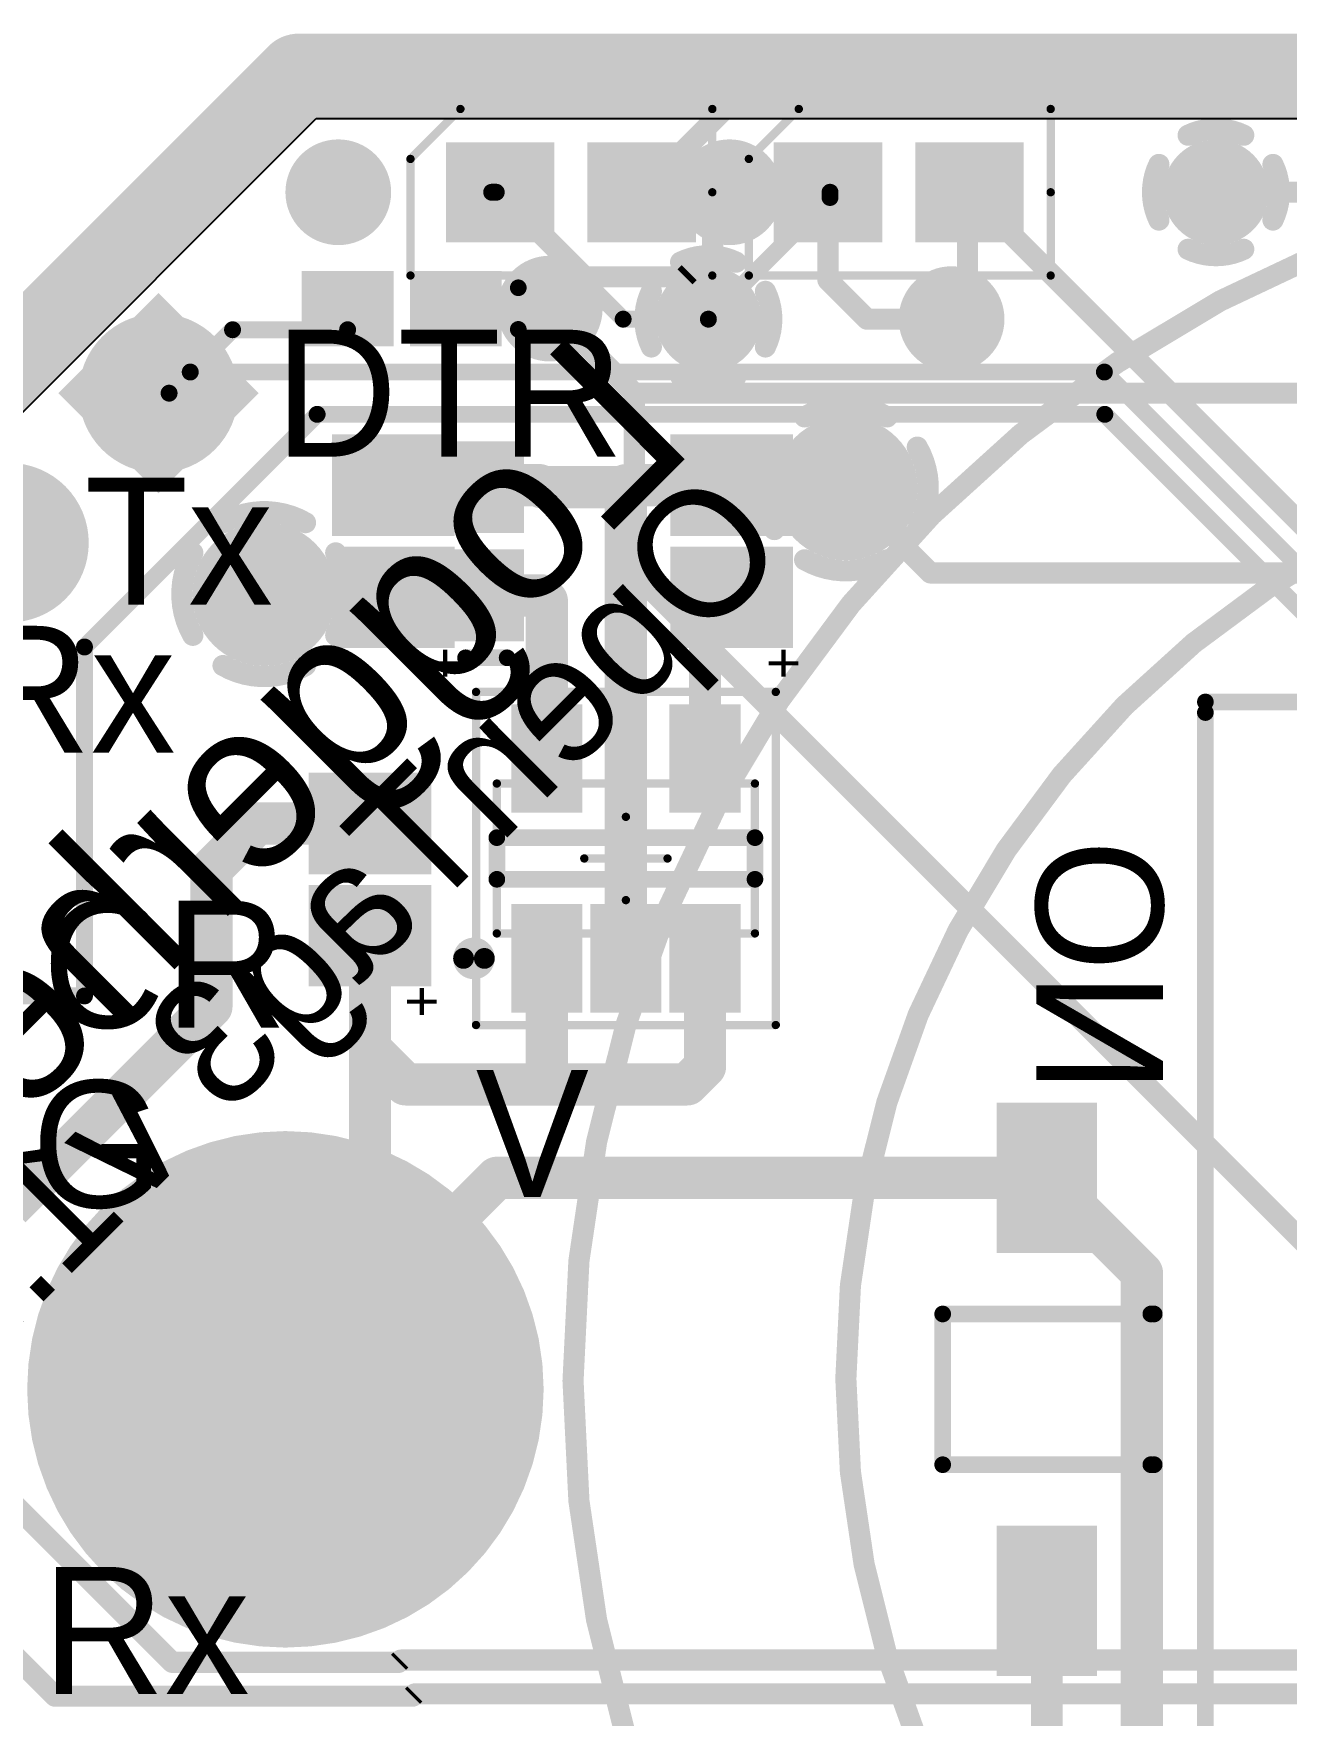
# Model space of a CAD drawing. Header units: millimetres. Extents: x 2.46 to 5.38, y 2.48 to 3.77.
# Drawn here: x 2.891 to 3.483, y 2.971 to 3.766 of the extents above; entities that cross this region are included whole.
import ezdxf

# ---------------------------------------------------------------- set-up
doc = ezdxf.new("R2010")
doc.units = ezdxf.units.MM
doc.header["$MEASUREMENT"] = 0
for name, color, linetype in [('BottomLayer', 5, 'Continuous'), ('BottomOverlay', 54, 'Continuous'), ('BottomPaste', 16, 'Continuous'), ('BottomSolder', 6, 'Continuous'), ('InternalPlane1', 76, 'Continuous'), ('InternalPlane2', 16, 'Continuous'), ('Mechanical1', 6, 'Continuous'), ('Mechanical13', 56, 'Continuous'), ('Mechanical15', 56, 'Continuous'), ('MultiLayer', 9, 'Continuous'), ('TopLayer', 1, 'Continuous'), ('TopOverlay', 2, 'Continuous'), ('TopPaste', 8, 'Continuous'), ('TopSolder', 216, 'Continuous')]:
    doc.layers.add(name, color=color, linetype=linetype)

msp = doc.modelspace()

# ---------------------------------------------------------------- linework, layer by layer
at = {"layer": 'BottomLayer'}
for points, const_width in [([(3.025, 3.691, 1), (3.045, 3.691, 1)], 0.02), ([(3.2145, 3.691, 1), (3.2255, 3.691, 1)], 0.011), ([(3.4445, 3.691, 1), (3.4555, 3.691, 1)], 0.011), ([(3.10552, 3.691, 1), (3.10952, 3.691, 1)], 0.004), ([(3.1077, 3.691, 1), (3.1117, 3.691, 1)], 0.004), ([(3.1077, 3.691, 1), (3.1117, 3.691, 1)], 0.004), ([(3.16998, 3.691, 1), (3.17498, 3.691, 1)], 0.005), ([(3.2175, 3.691, 1), (3.2225, 3.691, 1)], 0.005), ([(3.26552, 3.691, 1), (3.26952, 3.691, 1)], 0.004), ([(3.26552, 3.68852, 1), (3.26952, 3.68852, 1)], 0.004), ([(3.26552, 3.68852, 1), (3.26952, 3.68852, 1)], 0.004), ([(3.32998, 3.691, 1), (3.33498, 3.691, 1)], 0.005), ([(3.1295, 3.636, 1), (3.1405, 3.636, 1)], 0.011), ([(3.2045, 3.631, 1), (3.2155, 3.631, 1)], 0.011), ([(3.3195, 3.631, 1), (3.3305, 3.631, 1)], 0.011), ([(3.32998, 3.63848, 1), (3.33498, 3.63848, 1)], 0.005), ([(3.32998, 3.63848, 1), (3.33498, 3.63848, 1)], 0.005), ([(3.1325, 3.636, 1), (3.1375, 3.636, 1)], 0.005), ([(3.1677, 3.631, 1), (3.1717, 3.631, 1)], 0.004), ([(3.1677, 3.631, 1), (3.1717, 3.631, 1)], 0.004), ([(3.208, 3.631, 1), (3.212, 3.631, 1)], 0.004), ([(3.208, 3.631, 1), (3.212, 3.631, 1)], 0.004), ([(3.3225, 3.631, 1), (3.3275, 3.631, 1)], 0.005), ([(3.1725, 3.596, 1), (3.1775, 3.596, 1)], 0.005), ([(3.1725, 3.596, 1), (3.1775, 3.596, 1)], 0.005), ([(3.1725, 3.596, 1), (3.1775, 3.596, 1)], 0.005), ([(3.2625, 3.551, 1), (3.2875, 3.551, 1)], 0.025), ([(2.86453, 3.52529, 1), (2.89405, 3.52529, 1)], 0.02953), ([(3.2725, 3.551, 1), (3.2775, 3.551, 1)], 0.005), ([(2.9875, 3.501, 1), (3.0125, 3.501, 1)], 0.025), ([(3.1725, 3.511, 1), (3.1775, 3.511, 1)], 0.005), ([(3.1725, 3.511, 1), (3.1775, 3.511, 1)], 0.005), ([(3.3125, 3.511, 1), (3.3175, 3.511, 1)], 0.005), ([(3.3125, 3.511, 1), (3.3175, 3.511, 1)], 0.005), ([(2.95094, 3.125, 1), (3.06906, 3.125, 1)], 0.11811), ([(3.105, 3.225, 1), (3.115, 3.225, 1)], 0.01), ([(3.105, 3.225, 1), (3.115, 3.225, 1)], 0.01), ([(3.365, 3.225, 1), (3.375, 3.225, 1)], 0.01), ([(3.365, 3.225, 1), (3.375, 3.225, 1)], 0.01), ([(3.41, 3.18, 1), (3.42, 3.18, 1)], 0.01), ([(3.41, 3.18, 1), (3.42, 3.18, 1)], 0.01), ([(3.005, 3.125, 1), (3.015, 3.125, 1)], 0.01), ([(3.36625, 3.025, 1), (3.37375, 3.025, 1)], 0.0075)]:
    msp.add_lwpolyline(points, format="xyb", close=True, dxfattribs=dict(at, const_width=const_width))
for points, const_width in [([(3.10752, 3.691), (3.1097, 3.691)], 0.008), ([(3.1097, 3.691), (3.1697, 3.631)], 0.008), ([(3.17248, 3.691), (3.22, 3.691)], 0.01), ([(3.21, 3.631), (3.26752, 3.68852)], 0.008), ([(3.26752, 3.68852), (3.26752, 3.691)], 0.008), ([(3.33248, 3.63848), (3.33248, 3.691)], 0.01), ([(3.325, 3.631), (3.33248, 3.63848)], 0.01), ([(3.135, 3.636), (3.175, 3.596)], 0.01), ([(3.1697, 3.631), (3.21, 3.631)], 0.008), ([(3.175, 3.511), (3.175, 3.596)], 0.01), ([(3.175, 3.596), (4.04, 3.596)], 0.01), ([(3.275, 3.551), (3.315, 3.511)], 0.01), ([(3.175, 3.511), (3.51479, 3.17121)], 0.01), ([(3.315, 3.511), (3.66807, 3.511)], 0.01), ([(3.01, 3.125), (3.11, 3.225)], 0.02), ([(3.11, 3.225), (3.37, 3.225)], 0.02), ([(3.37, 3.225), (3.415, 3.18)], 0.02), ([(3.415, 2.771), (3.415, 3.18)], 0.02), ([(3.37, 2.951), (3.37, 3.025)], 0.015)]:
    msp.add_lwpolyline(points, dxfattribs=dict(at, const_width=const_width))
for points in [[(3.12327, 3.70675), (3.09177, 3.70675), (3.12327, 3.67525), (3.09177, 3.67525)], [(3.18823, 3.70675), (3.15673, 3.70675), (3.18823, 3.67525), (3.15673, 3.67525)], [(3.28327, 3.70675), (3.25177, 3.70675), (3.28327, 3.67525), (3.25177, 3.67525)], [(3.34823, 3.70675), (3.31673, 3.70675), (3.34823, 3.67525), (3.31673, 3.67525)], [(2.95, 3.63776), (2.90824, 3.596), (2.99176, 3.596), (2.95, 3.55424)], [(3.38969, 3.1935), (3.38969, 3.2565), (3.35032, 3.1935), (3.35032, 3.2565)], [(3.38969, 2.9935), (3.38969, 3.0565), (3.35032, 2.9935), (3.35032, 3.0565)]]:
    msp.add_solid(points, dxfattribs=at)
at = {"layer": 'BottomOverlay'}
for points, const_width in [([(3.06913, 3.70675), (3.09276, 3.73037)], 0.00394), ([(3.09276, 3.73037), (3.21185, 3.73037)], 0.00394), ([(3.21185, 3.691), (3.21185, 3.73037)], 0.00394), ([(3.22913, 3.70675), (3.25276, 3.73037)], 0.00394), ([(3.25276, 3.73037), (3.37185, 3.73037)], 0.00394), ([(3.37185, 3.691), (3.37185, 3.73037)], 0.00394), ([(3.06913, 3.65163), (3.06913, 3.70675)], 0.00394), ([(3.22913, 3.65163), (3.22913, 3.70675)], 0.00394), ([(3.21185, 3.65163), (3.21185, 3.691)], 0.00394), ([(3.37185, 3.65163), (3.37185, 3.691)], 0.00394), ([(3.06913, 3.65163), (3.21185, 3.65163)], 0.00394), ([(3.22913, 3.65163), (3.37185, 3.65163)], 0.00394), ([(3.445, 3.45), (3.51362, 3.45)], 0.00787), ([(3.445, 2.91), (3.445, 3.445)], 0.00787), ([(3.32079, 3.16063), (3.41921, 3.16063)], 0.00787), ([(3.32079, 3.08937), (3.32079, 3.16063)], 0.00787), ([(3.42079, 3.08937), (3.42079, 3.16063)], 0.00787), ([(3.32079, 3.08937), (3.41921, 3.08937)], 0.00787)]:
    msp.add_lwpolyline(points, dxfattribs=dict(at, const_width=const_width))
for points, const_width in [([(3.09177, 3.73037, 1), (3.09374, 3.73037, 1)], 0.00197), ([(3.09177, 3.73037, 1), (3.09374, 3.73037, 1)], 0.00197), ([(3.21087, 3.73037, 1), (3.21284, 3.73037, 1)], 0.00197), ([(3.21087, 3.73037, 1), (3.21284, 3.73037, 1)], 0.00197), ([(3.25177, 3.73037, 1), (3.25374, 3.73037, 1)], 0.00197), ([(3.25177, 3.73037, 1), (3.25374, 3.73037, 1)], 0.00197), ([(3.37087, 3.73037, 1), (3.37284, 3.73037, 1)], 0.00197), ([(3.37087, 3.73037, 1), (3.37284, 3.73037, 1)], 0.00197), ([(3.06815, 3.70675, 1), (3.07012, 3.70675, 1)], 0.00197), ([(3.06815, 3.70675, 1), (3.07012, 3.70675, 1)], 0.00197), ([(4.304, 3.129, 1), (3.146, 3.129, 1)], 0.01), ([(3.22815, 3.70675, 1), (3.23012, 3.70675, 1)], 0.00197), ([(3.22815, 3.70675, 1), (3.23012, 3.70675, 1)], 0.00197), ([(3.21087, 3.691, 1), (3.21284, 3.691, 1)], 0.00197), ([(3.21087, 3.691, 1), (3.21284, 3.691, 1)], 0.00197), ([(3.37087, 3.691, 1), (3.37284, 3.691, 1)], 0.00197), ([(3.37087, 3.691, 1), (3.37284, 3.691, 1)], 0.00197), ([(3.06815, 3.65163, 1), (3.07012, 3.65163, 1)], 0.00197), ([(3.06815, 3.65163, 1), (3.07012, 3.65163, 1)], 0.00197), ([(3.21087, 3.65163, 1), (3.21284, 3.65163, 1)], 0.00197), ([(3.21087, 3.65163, 1), (3.21284, 3.65163, 1)], 0.00197), ([(3.22815, 3.65163, 1), (3.23012, 3.65163, 1)], 0.00197), ([(3.22815, 3.65163, 1), (3.23012, 3.65163, 1)], 0.00197), ([(3.37087, 3.65163, 1), (3.37284, 3.65163, 1)], 0.00197), ([(3.37087, 3.65163, 1), (3.37284, 3.65163, 1)], 0.00197), ([(4.175, 3.13, 1), (3.275, 3.13, 1)], 0.01), ([(3.44303, 3.45, 1), (3.44697, 3.45, 1)], 0.00394), ([(3.44303, 3.445, 1), (3.44697, 3.445, 1)], 0.00394), ([(3.31882, 3.16063, 1), (3.32276, 3.16063, 1)], 0.00394), ([(3.31882, 3.16063, 1), (3.32276, 3.16063, 1)], 0.00394), ([(3.41724, 3.16063, 1), (3.42118, 3.16063, 1)], 0.00394), ([(3.41882, 3.16063, 1), (3.42276, 3.16063, 1)], 0.00394), ([(3.1435, 3.129, 1), (3.1485, 3.129, 1)], 0.005), ([(3.2725, 3.13, 1), (3.2775, 3.13, 1)], 0.005), ([(3.31882, 3.08937, 1), (3.32276, 3.08937, 1)], 0.00394), ([(3.31882, 3.08937, 1), (3.32276, 3.08937, 1)], 0.00394), ([(3.41724, 3.08937, 1), (3.42118, 3.08937, 1)], 0.00394), ([(3.41882, 3.08937, 1), (3.42276, 3.08937, 1)], 0.00394)]:
    msp.add_lwpolyline(points, format="xyb", close=True, dxfattribs=dict(at, const_width=const_width))
at = {"layer": 'BottomPaste'}
for points in [[(3.12327, 3.70675), (3.09177, 3.70675), (3.12327, 3.67525), (3.09177, 3.67525)], [(3.18823, 3.70675), (3.15673, 3.70675), (3.18823, 3.67525), (3.15673, 3.67525)], [(3.28327, 3.70675), (3.25177, 3.70675), (3.28327, 3.67525), (3.25177, 3.67525)], [(3.34823, 3.70675), (3.31673, 3.70675), (3.34823, 3.67525), (3.31673, 3.67525)], [(3.38969, 3.1935), (3.38969, 3.2565), (3.35032, 3.1935), (3.35032, 3.2565)], [(3.38969, 2.9935), (3.38969, 3.0565), (3.35032, 2.9935), (3.35032, 3.0565)]]:
    msp.add_solid(points, dxfattribs=at)
at = {"layer": 'BottomSolder'}
for points, const_width in [([(3.0225, 3.691, 1), (3.0475, 3.691, 1)], 0.025), ([(3.2125, 3.691, 1), (3.2275, 3.691, 1)], 0.015), ([(3.4425, 3.691, 1), (3.4575, 3.691, 1)], 0.015), ([(3.1275, 3.636, 1), (3.1425, 3.636, 1)], 0.015), ([(3.2025, 3.631, 1), (3.2175, 3.631, 1)], 0.015), ([(3.3175, 3.631, 1), (3.3325, 3.631, 1)], 0.015), ([(3.2605, 3.551, 1), (3.2895, 3.551, 1)], 0.029), ([(2.86253, 3.52529, 1), (2.89605, 3.52529, 1)], 0.03353), ([(2.9855, 3.501, 1), (3.0145, 3.501, 1)], 0.029), ([(2.94894, 3.125, 1), (3.07106, 3.125, 1)], 0.12211)]:
    msp.add_lwpolyline(points, format="xyb", close=True, dxfattribs=dict(at, const_width=const_width))
for points in [[(3.12727, 3.71075), (3.08777, 3.71075), (3.12727, 3.67125), (3.08777, 3.67125)], [(3.19223, 3.71075), (3.15273, 3.71075), (3.19223, 3.67125), (3.15273, 3.67125)], [(3.28727, 3.71075), (3.24777, 3.71075), (3.28727, 3.67125), (3.24777, 3.67125)], [(3.35223, 3.71075), (3.31273, 3.71075), (3.35223, 3.67125), (3.31273, 3.67125)], [(2.95, 3.64341), (2.90259, 3.596), (2.99742, 3.596), (2.95, 3.54858)], [(3.39369, 3.1895), (3.39369, 3.2605), (3.34632, 3.1895), (3.34632, 3.2605)], [(3.39369, 2.9895), (3.39369, 3.0605), (3.34632, 2.9895), (3.34632, 3.0605)]]:
    msp.add_solid(points, dxfattribs=at)
at = {"layer": 'InternalPlane1'}
for p, q in [((2.69921, 3.40054), (3.02457, 3.7259)), ((3.02457, 3.7259), (5.3399, 3.7259))]:
    msp.add_line(p, q, dxfattribs=at)
at = {"layer": 'InternalPlane1', "const_width": 0.04}
for points in [[(2.685, 3.41475), (3.01625, 3.746)], [(3.01625, 3.746), (5.36, 3.746)]]:
    msp.add_lwpolyline(points, dxfattribs=at)
at = {"layer": 'InternalPlane1'}
for points, const_width in [([(3.00625, 3.746, 1), (3.02625, 3.746, 1)], 0.02), ([(3.00625, 3.746, 1), (3.02625, 3.746, 1)], 0.02), ([(3.43435, 3.71796, 1), (3.43935, 3.71796, 1)], 0.005), ([(3.46065, 3.71796, 1), (3.46565, 3.71796, 1)], 0.005), ([(3.2075, 3.691, 1), (3.2325, 3.691, 1)], 0.025), ([(3.42054, 3.70415, 1), (3.42554, 3.70415, 1)], 0.005), ([(3.47446, 3.70415, 1), (3.47946, 3.70415, 1)], 0.005), ([(3.42054, 3.67785, 1), (3.42554, 3.67785, 1)], 0.005), ([(3.47446, 3.67785, 1), (3.47946, 3.67785, 1)], 0.005), ([(3.43435, 3.66404, 1), (3.43935, 3.66404, 1)], 0.005), ([(3.46065, 3.66404, 1), (3.46565, 3.66404, 1)], 0.005), ([(3.1225, 3.636, 1), (3.1475, 3.636, 1)], 0.025), ([(3.19435, 3.65796, 1), (3.19935, 3.65796, 1)], 0.005), ([(3.22065, 3.65796, 1), (3.22565, 3.65796, 1)], 0.005), ([(3.3125, 3.631, 1), (3.3375, 3.631, 1)], 0.025), ([(3.18054, 3.64415, 1), (3.18554, 3.64415, 1)], 0.005), ([(3.23446, 3.64415, 1), (3.23946, 3.64415, 1)], 0.005), ([(2.93114, 3.596, 1), (2.96886, 3.596, 1)], 0.03772), ([(3.18054, 3.61785, 1), (3.18554, 3.61785, 1)], 0.005), ([(3.23446, 3.61785, 1), (3.23946, 3.61785, 1)], 0.005), ([(3.19435, 3.60404, 1), (3.19935, 3.60404, 1)], 0.005), ([(3.22065, 3.60404, 1), (3.22565, 3.60404, 1)], 0.005), ([(3.253, 3.58477, 1), (3.258, 3.58477, 1)], 0.005), ([(3.292, 3.58477, 1), (3.297, 3.58477, 1)], 0.005), ([(3.23873, 3.5705, 1), (3.24373, 3.5705, 1)], 0.005), ([(3.30628, 3.5705, 1), (3.31128, 3.5705, 1)], 0.005), ([(2.86043, 3.52529, 1), (2.89815, 3.52529, 1)], 0.03772), ([(2.983, 3.501, 1), (3.017, 3.501, 1)], 0.034), ([(3.23873, 3.5315, 1), (3.24373, 3.5315, 1)], 0.005), ([(3.30628, 3.5315, 1), (3.31128, 3.5315, 1)], 0.005), ([(3.253, 3.51722, 1), (3.258, 3.51722, 1)], 0.005), ([(3.292, 3.51722, 1), (3.297, 3.51722, 1)], 0.005), ([(2.96634, 3.125, 1), (3.05366, 3.125, 1)], 0.08732)]:
    msp.add_lwpolyline(points, format="xyb", close=True, dxfattribs=dict(at, const_width=const_width))
at = {"layer": 'InternalPlane1', "const_width": 0.01}
for points in [[(3.43685, 3.71796, -0.230868), (3.46315, 3.71796)], [(3.42304, 3.67785, -0.230868), (3.42304, 3.70415)], [(3.47696, 3.70415, -0.230868), (3.47696, 3.67785)], [(3.19685, 3.65796, -0.230868), (3.22315, 3.65796)], [(3.46315, 3.66404, -0.230868), (3.43685, 3.66404)], [(3.18304, 3.61785, -0.230868), (3.18304, 3.64415)], [(3.23696, 3.64415, -0.230868), (3.23696, 3.61785)], [(3.22315, 3.60404, -0.230868), (3.19685, 3.60404)], [(3.2555, 3.58477, -0.267949), (3.2945, 3.58477)], [(3.24123, 3.5315, -0.267949), (3.24123, 3.5705)], [(3.30878, 3.5705, -0.267949), (3.30878, 3.5315)], [(3.2945, 3.51722, -0.267949), (3.2555, 3.51722)]]:
    msp.add_lwpolyline(points, format="xyb", dxfattribs=at)
at = {"layer": 'InternalPlane2'}
for p, q in [((2.69921, 3.40054), (3.02457, 3.7259)), ((3.02457, 3.7259), (5.3399, 3.7259))]:
    msp.add_line(p, q, dxfattribs=at)
at = {"layer": 'InternalPlane2', "const_width": 0.04}
for points in [[(2.685, 3.41475), (3.01625, 3.746)], [(3.01625, 3.746), (5.36, 3.746)]]:
    msp.add_lwpolyline(points, dxfattribs=at)
at = {"layer": 'InternalPlane2'}
for points, const_width in [([(3.00625, 3.746, 1), (3.02625, 3.746, 1)], 0.02), ([(3.00625, 3.746, 1), (3.02625, 3.746, 1)], 0.02), ([(3.2075, 3.691, 1), (3.2325, 3.691, 1)], 0.025), ([(3.4375, 3.691, 1), (3.4625, 3.691, 1)], 0.025), ([(3.1225, 3.636, 1), (3.1475, 3.636, 1)], 0.025), ([(3.1975, 3.631, 1), (3.2225, 3.631, 1)], 0.025), ([(3.3125, 3.631, 1), (3.3375, 3.631, 1)], 0.025), ([(2.93114, 3.596, 1), (2.96886, 3.596, 1)], 0.03772), ([(3.258, 3.551, 1), (3.292, 3.551, 1)], 0.034), ([(2.86043, 3.52529, 1), (2.89815, 3.52529, 1)], 0.03772), ([(2.978, 3.53477, 1), (2.983, 3.53477, 1)], 0.005), ([(3.017, 3.53477, 1), (3.022, 3.53477, 1)], 0.005), ([(2.96373, 3.5205, 1), (2.96873, 3.5205, 1)], 0.005), ([(3.03128, 3.5205, 1), (3.03628, 3.5205, 1)], 0.005), ([(2.96373, 3.4815, 1), (2.96873, 3.4815, 1)], 0.005), ([(3.03128, 3.4815, 1), (3.03628, 3.4815, 1)], 0.005), ([(2.978, 3.46722, 1), (2.983, 3.46722, 1)], 0.005), ([(3.017, 3.46722, 1), (3.022, 3.46722, 1)], 0.005), ([(2.96634, 3.125, 1), (3.05366, 3.125, 1)], 0.08732)]:
    msp.add_lwpolyline(points, format="xyb", close=True, dxfattribs=dict(at, const_width=const_width))
at = {"layer": 'InternalPlane2', "const_width": 0.01}
for points in [[(2.9805, 3.53477, -0.267949), (3.0195, 3.53477)], [(2.96623, 3.4815, -0.267949), (2.96623, 3.5205)], [(3.03378, 3.5205, -0.267949), (3.03378, 3.4815)], [(3.0195, 3.46722, -0.267949), (2.9805, 3.46722)]]:
    msp.add_lwpolyline(points, format="xyb", dxfattribs=at)
at = {"layer": 'Mechanical1', "const_width": 0.01}
for points in [[(2.685, 3.41475), (3.01625, 3.746)], [(3.01625, 3.746), (5.36, 3.746)]]:
    msp.add_lwpolyline(points, dxfattribs=at)
at = {"layer": 'Mechanical1', "const_width": 0.005}
msp.add_lwpolyline([(3.01375, 3.746, 1), (3.01875, 3.746, 1)], format="xyb", close=True, dxfattribs=at)
msp.add_lwpolyline([(3.01375, 3.746, 1), (3.01875, 3.746, 1)], format="xyb", close=True, dxfattribs=at)
at = {"layer": 'Mechanical13', "const_width": 0.00394}
for points in [[(3.10998, 3.41143), (3.23202, 3.41143)], [(3.10998, 3.34057), (3.10998, 3.41143)], [(3.23202, 3.34057), (3.23202, 3.41143)], [(3.10998, 3.34057), (3.23202, 3.34057)]]:
    msp.add_lwpolyline(points, dxfattribs=at)
at = {"layer": 'Mechanical13', "const_width": 0.00197}
for points in [[(3.10899, 3.41143, 1), (3.11096, 3.41143, 1)], [(3.10899, 3.41143, 1), (3.11096, 3.41143, 1)], [(3.23104, 3.41143, 1), (3.23301, 3.41143, 1)], [(3.23104, 3.41143, 1), (3.23301, 3.41143, 1)], [(3.10899, 3.34057, 1), (3.11096, 3.34057, 1)], [(3.10899, 3.34057, 1), (3.11096, 3.34057, 1)], [(3.23104, 3.34057, 1), (3.23301, 3.34057, 1)], [(3.23104, 3.34057, 1), (3.23301, 3.34057, 1)]]:
    msp.add_lwpolyline(points, format="xyb", close=True, dxfattribs=at)
at = {"layer": 'Mechanical15', "const_width": 0.00394}
for points in [[(3.10013, 3.45474), (3.24187, 3.45474)], [(3.10013, 3.29726), (3.10013, 3.45474)], [(3.24187, 3.29726), (3.24187, 3.45474)], [(3.171, 3.35631), (3.171, 3.39568)], [(3.15131, 3.376), (3.19069, 3.376)], [(3.10013, 3.29726), (3.24187, 3.29726)]]:
    msp.add_lwpolyline(points, dxfattribs=at)
at = {"layer": 'Mechanical15', "const_width": 0.00197}
for points in [[(3.09915, 3.45474, 1), (3.10112, 3.45474, 1)], [(3.09915, 3.45474, 1), (3.10112, 3.45474, 1)], [(3.24088, 3.45474, 1), (3.24285, 3.45474, 1)], [(3.24088, 3.45474, 1), (3.24285, 3.45474, 1)], [(3.17002, 3.39568, 1), (3.17198, 3.39568, 1)], [(3.15033, 3.376, 1), (3.1523, 3.376, 1)], [(3.1897, 3.376, 1), (3.19167, 3.376, 1)], [(3.17002, 3.35631, 1), (3.17198, 3.35631, 1)], [(3.09915, 3.29726, 1), (3.10112, 3.29726, 1)], [(3.09915, 3.29726, 1), (3.10112, 3.29726, 1)], [(3.24088, 3.29726, 1), (3.24285, 3.29726, 1)], [(3.24088, 3.29726, 1), (3.24285, 3.29726, 1)]]:
    msp.add_lwpolyline(points, format="xyb", close=True, dxfattribs=at)
at = {"layer": 'MultiLayer'}
for points, const_width in [([(3.2145, 3.691, 1), (3.2255, 3.691, 1)], 0.011), ([(3.4445, 3.691, 1), (3.4555, 3.691, 1)], 0.011), ([(3.1295, 3.636, 1), (3.1405, 3.636, 1)], 0.011), ([(3.2045, 3.631, 1), (3.2155, 3.631, 1)], 0.011), ([(3.3195, 3.631, 1), (3.3305, 3.631, 1)], 0.011), ([(3.2625, 3.551, 1), (3.2875, 3.551, 1)], 0.025), ([(2.86453, 3.52529, 1), (2.89405, 3.52529, 1)], 0.02953), ([(2.9875, 3.501, 1), (3.0125, 3.501, 1)], 0.025), ([(2.95094, 3.125, 1), (3.06906, 3.125, 1)], 0.11811)]:
    msp.add_lwpolyline(points, format="xyb", close=True, dxfattribs=dict(at, const_width=const_width))
msp.add_solid([(2.95, 3.63776), (2.90824, 3.596), (2.99176, 3.596), (2.95, 3.55424)], dxfattribs=at)
at = {"layer": 'TopLayer'}
for points, const_width in [([(3.17847, 3.691), (3.21847, 3.731)], 0.01), ([(3.21847, 3.731), (5.045, 3.731)], 0.01), ([(3.11154, 3.691), (3.15154, 3.651)], 0.01), ([(3.212, 3.683), (3.22, 3.691)], 0.01), ([(3.26654, 3.64946), (3.26654, 3.691)], 0.01), ([(3.33346, 3.691), (3.82347, 3.201)], 0.01), ([(3.45, 3.691), (3.48941, 3.691)], 0.01), ([(3.212, 3.653), (3.212, 3.683)], 0.01), ([(3.19889, 3.651), (3.20089, 3.653)], 0.01), ([(3.20089, 3.653), (3.212, 3.653)], 0.01), ([(3.15154, 3.651), (3.19889, 3.651)], 0.01), ([(3.26654, 3.64946), (3.285, 3.631)], 0.01), ([(3.09059, 3.636), (3.135, 3.636)], 0.01), ([(3.285, 3.631), (3.325, 3.631)], 0.01), ([(2.955, 3.596), (2.985, 3.626)], 0.008), ([(2.985, 3.626), (3.03941, 3.626)], 0.008), ([(2.965, 3.606), (3.39725, 3.606)], 0.008), ([(3.39725, 3.606), (3.83225, 3.171)], 0.008), ([(2.915, 3.476), (3.025, 3.586)], 0.008), ([(3.025, 3.586), (3.39745, 3.586)], 0.008), ([(3.39745, 3.586), (3.86245, 3.121)], 0.008), ([(3.061, 3.5525), (3.13009, 3.5525)], 0.02), ([(3.171, 3.32875), (3.171, 3.5525)], 0.02), ([(3.171, 3.5525), (3.221, 3.5525)], 0.02), ([(3.221, 3.5525), (3.2735, 3.5525)], 0.02), ([(3.131, 3.55159), (3.16759, 3.55159)], 0.02), ([(3.00059, 3.50041), (3.131, 3.50041)], 0.02), ([(3.1336, 3.42324), (3.1336, 3.49781)], 0.02), ([(3.2084, 3.42324), (3.2084, 3.4869)], 0.015), ([(2.915, 3.311), (2.915, 3.476)], 0.008), ([(2.975, 3.371), (2.9965, 3.3925)], 0.02), ([(2.9965, 3.3925), (3.05, 3.3925)], 0.02), ([(2.975, 3.306), (2.975, 3.371)], 0.02), ([(3.05, 3.286), (3.05, 3.3395)], 0.02), ([(3.1336, 3.2706), (3.1336, 3.32875)], 0.02), ([(3.2084, 3.2776), (3.2084, 3.32875)], 0.02), ([(2.88, 3.211), (2.975, 3.306)], 0.02), ([(2.83, 3.311), (2.915, 3.311)], 0.008), ([(3.05, 3.286), (3.0668, 3.2692)], 0.02), ([(3.05, 3.19596), (3.05, 3.286)], 0.02), ([(3.2, 3.2692), (3.2084, 3.2776)], 0.02), ([(3.0668, 3.2692), (3.2, 3.2692)], 0.02), ([(3.01, 3.15596), (3.05, 3.19596)], 0.02), ([(2.84141, 3.111), (2.95652, 2.99589)], 0.01), ([(2.87, 3.011), (2.90111, 2.97989)], 0.01), ([(2.95652, 2.99589), (3.06348, 2.99589)], 0.01), ([(3.06348, 2.99589), (3.06459, 2.997)], 0.01), ([(3.06459, 2.997), (4.211, 2.997)], 0.01), ([(2.90111, 2.97989), (3.07011, 2.97989)], 0.01), ([(3.07011, 2.97989), (3.07122, 2.981)], 0.01), ([(3.07122, 2.981), (4.19889, 2.981)], 0.01)]:
    msp.add_lwpolyline(points, dxfattribs=dict(at, const_width=const_width))
for points, const_width in [([(3.21597, 3.731, 1), (3.22097, 3.731, 1)], 0.005), ([(3.21597, 3.731, 1), (3.22097, 3.731, 1)], 0.005), ([(3.025, 3.691, 1), (3.045, 3.691, 1)], 0.02), ([(3.2145, 3.691, 1), (3.2255, 3.691, 1)], 0.011), ([(3.4445, 3.691, 1), (3.4555, 3.691, 1)], 0.011), ([(3.10904, 3.691, 1), (3.11404, 3.691, 1)], 0.005), ([(3.17597, 3.691, 1), (3.18097, 3.691, 1)], 0.005), ([(3.2175, 3.691, 1), (3.2225, 3.691, 1)], 0.005), ([(3.26404, 3.691, 1), (3.26904, 3.691, 1)], 0.005), ([(3.33096, 3.691, 1), (3.33596, 3.691, 1)], 0.005), ([(3.4475, 3.691, 1), (3.4525, 3.691, 1)], 0.005), ([(3.2095, 3.683, 1), (3.2145, 3.683, 1)], 0.005), ([(3.2095, 3.683, 1), (3.2145, 3.683, 1)], 0.005), ([(3.19839, 3.653, 1), (3.20339, 3.653, 1)], 0.005), ([(3.19839, 3.653, 1), (3.20339, 3.653, 1)], 0.005), ([(3.2095, 3.653, 1), (3.2145, 3.653, 1)], 0.005), ([(3.2095, 3.653, 1), (3.2145, 3.653, 1)], 0.005), ([(3.14904, 3.651, 1), (3.15404, 3.651, 1)], 0.005), ([(3.14904, 3.651, 1), (3.15404, 3.651, 1)], 0.005), ([(3.19639, 3.651, 1), (3.20139, 3.651, 1)], 0.005), ([(3.19639, 3.651, 1), (3.20139, 3.651, 1)], 0.005), ([(3.26404, 3.64946, 1), (3.26904, 3.64946, 1)], 0.005), ([(3.26404, 3.64946, 1), (3.26904, 3.64946, 1)], 0.005), ([(3.1295, 3.636, 1), (3.1405, 3.636, 1)], 0.011), ([(3.2045, 3.631, 1), (3.2155, 3.631, 1)], 0.011), ([(3.3195, 3.631, 1), (3.3305, 3.631, 1)], 0.011), ([(3.08809, 3.636, 1), (3.09309, 3.636, 1)], 0.005), ([(3.1325, 3.636, 1), (3.1375, 3.636, 1)], 0.005), ([(3.2825, 3.631, 1), (3.2875, 3.631, 1)], 0.005), ([(3.2825, 3.631, 1), (3.2875, 3.631, 1)], 0.005), ([(3.3225, 3.631, 1), (3.3275, 3.631, 1)], 0.005), ([(2.983, 3.626, 1), (2.987, 3.626, 1)], 0.004), ([(2.983, 3.626, 1), (2.987, 3.626, 1)], 0.004), ([(3.03741, 3.626, 1), (3.04141, 3.626, 1)], 0.004), ([(2.963, 3.606, 1), (2.967, 3.606, 1)], 0.004), ([(3.39525, 3.606, 1), (3.39925, 3.606, 1)], 0.004), ([(3.39525, 3.606, 1), (3.39925, 3.606, 1)], 0.004), ([(2.953, 3.596, 1), (2.957, 3.596, 1)], 0.004), ([(3.023, 3.586, 1), (3.027, 3.586, 1)], 0.004), ([(3.023, 3.586, 1), (3.027, 3.586, 1)], 0.004), ([(3.39545, 3.586, 1), (3.39945, 3.586, 1)], 0.004), ([(3.39545, 3.586, 1), (3.39945, 3.586, 1)], 0.004), ([(3.2625, 3.551, 1), (3.2875, 3.551, 1)], 0.025), ([(3.056, 3.5525, 1), (3.066, 3.5525, 1)], 0.01), ([(3.12509, 3.5525, 1), (3.13509, 3.5525, 1)], 0.01), ([(3.166, 3.5525, 1), (3.176, 3.5525, 1)], 0.01), ([(3.166, 3.5525, 1), (3.176, 3.5525, 1)], 0.01), ([(3.216, 3.5525, 1), (3.226, 3.5525, 1)], 0.01), ([(3.216, 3.5525, 1), (3.226, 3.5525, 1)], 0.01), ([(3.2685, 3.5525, 1), (3.2785, 3.5525, 1)], 0.01), ([(2.86453, 3.52529, 1), (2.89405, 3.52529, 1)], 0.02953), ([(3.126, 3.55159, 1), (3.136, 3.55159, 1)], 0.01), ([(3.16259, 3.55159, 1), (3.17259, 3.55159, 1)], 0.01), ([(2.9875, 3.501, 1), (3.0125, 3.501, 1)], 0.025), ([(2.99559, 3.50041, 1), (3.00559, 3.50041, 1)], 0.01), ([(3.126, 3.50041, 1), (3.136, 3.50041, 1)], 0.01), ([(3.1286, 3.49781, 1), (3.1386, 3.49781, 1)], 0.01), ([(3.20465, 3.4869, 1), (3.21215, 3.4869, 1)], 0.0075), ([(2.913, 3.476, 1), (2.917, 3.476, 1)], 0.004), ([(2.913, 3.476, 1), (2.917, 3.476, 1)], 0.004), ([(3.1286, 3.42324, 1), (3.1386, 3.42324, 1)], 0.01), ([(3.20465, 3.42324, 1), (3.21215, 3.42324, 1)], 0.0075), ([(2.9915, 3.3925, 1), (3.0015, 3.3925, 1)], 0.01), ([(2.9915, 3.3925, 1), (3.0015, 3.3925, 1)], 0.01), ([(3.045, 3.3925, 1), (3.055, 3.3925, 1)], 0.01), ([(2.97, 3.371, 1), (2.98, 3.371, 1)], 0.01), ([(2.97, 3.371, 1), (2.98, 3.371, 1)], 0.01), ([(3.045, 3.3395, 1), (3.055, 3.3395, 1)], 0.01), ([(3.1286, 3.32875, 1), (3.1386, 3.32875, 1)], 0.01), ([(3.166, 3.32875, 1), (3.176, 3.32875, 1)], 0.01), ([(3.2034, 3.32875, 1), (3.2134, 3.32875, 1)], 0.01), ([(2.97, 3.306, 1), (2.98, 3.306, 1)], 0.01), ([(2.97, 3.306, 1), (2.98, 3.306, 1)], 0.01), ([(2.913, 3.311, 1), (2.917, 3.311, 1)], 0.004), ([(2.913, 3.311, 1), (2.917, 3.311, 1)], 0.004), ([(3.045, 3.286, 1), (3.055, 3.286, 1)], 0.01), ([(3.045, 3.286, 1), (3.055, 3.286, 1)], 0.01), ([(3.045, 3.286, 1), (3.055, 3.286, 1)], 0.01), ([(3.2034, 3.2776, 1), (3.2134, 3.2776, 1)], 0.01), ([(3.2034, 3.2776, 1), (3.2134, 3.2776, 1)], 0.01), ([(3.0618, 3.2692, 1), (3.0718, 3.2692, 1)], 0.01), ([(3.0618, 3.2692, 1), (3.0718, 3.2692, 1)], 0.01), ([(3.1286, 3.2706, 1), (3.1386, 3.2706, 1)], 0.01), ([(3.195, 3.2692, 1), (3.205, 3.2692, 1)], 0.01), ([(3.195, 3.2692, 1), (3.205, 3.2692, 1)], 0.01), ([(2.95094, 3.125, 1), (3.06906, 3.125, 1)], 0.11811), ([(3.045, 3.19596, 1), (3.055, 3.19596, 1)], 0.01), ([(3.045, 3.19596, 1), (3.055, 3.19596, 1)], 0.01), ([(3.005, 3.15596, 1), (3.015, 3.15596, 1)], 0.01), ([(2.95402, 2.99589, 1), (2.95902, 2.99589, 1)], 0.005), ([(2.95402, 2.99589, 1), (2.95902, 2.99589, 1)], 0.005), ([(3.06098, 2.99589, 1), (3.06598, 2.99589, 1)], 0.005), ([(3.06098, 2.99589, 1), (3.06598, 2.99589, 1)], 0.005), ([(3.06209, 2.997, 1), (3.06709, 2.997, 1)], 0.005), ([(3.06209, 2.997, 1), (3.06709, 2.997, 1)], 0.005), ([(2.89861, 2.97989, 1), (2.90361, 2.97989, 1)], 0.005), ([(2.89861, 2.97989, 1), (2.90361, 2.97989, 1)], 0.005), ([(3.06761, 2.97989, 1), (3.07261, 2.97989, 1)], 0.005), ([(3.06761, 2.97989, 1), (3.07261, 2.97989, 1)], 0.005), ([(3.06872, 2.981, 1), (3.07372, 2.981, 1)], 0.005), ([(3.06872, 2.981, 1), (3.07372, 2.981, 1)], 0.005)]:
    msp.add_lwpolyline(points, format="xyb", close=True, dxfattribs=dict(at, const_width=const_width))
for points in [[(3.08988, 3.71068), (3.08988, 3.67131), (3.13319, 3.71068), (3.13319, 3.67131)], [(3.15681, 3.71068), (3.15681, 3.67131), (3.20012, 3.71068), (3.20012, 3.67131)], [(3.24488, 3.71068), (3.24488, 3.67131), (3.28819, 3.71068), (3.28819, 3.67131)], [(3.31181, 3.71068), (3.31181, 3.67131), (3.35512, 3.71068), (3.35512, 3.67131)], [(3.02169, 3.64978), (3.02169, 3.62222), (3.05713, 3.64978), (3.05713, 3.62222)], [(3.07287, 3.64978), (3.07287, 3.62222), (3.10831, 3.64978), (3.10831, 3.62222)], [(2.95, 3.63776), (2.90824, 3.596), (2.99176, 3.596), (2.95, 3.55424)], [(3.036, 3.5725), (3.036, 3.5325), (3.086, 3.5725), (3.086, 3.5325)], [(3.196, 3.5725), (3.196, 3.5325), (3.246, 3.5725), (3.246, 3.5325)], [(3.11878, 3.56931), (3.09122, 3.56931), (3.11878, 3.53387), (3.09122, 3.53387)], [(3.036, 3.5195), (3.036, 3.4795), (3.086, 3.5195), (3.086, 3.4795)], [(3.11878, 3.51813), (3.09122, 3.51813), (3.11878, 3.48269), (3.09122, 3.48269)], [(3.196, 3.5195), (3.196, 3.4795), (3.246, 3.5195), (3.246, 3.4795)], [(3.14639, 3.4449), (3.1208, 3.4449), (3.14639, 3.40159), (3.1208, 3.40159)], [(3.2212, 3.4449), (3.19561, 3.4449), (3.2212, 3.40159), (3.19561, 3.40159)], [(3.025, 3.4125), (3.025, 3.3725), (3.075, 3.4125), (3.075, 3.3725)], [(3.025, 3.3595), (3.025, 3.3195), (3.075, 3.3595), (3.075, 3.3195)], [(3.14639, 3.35041), (3.1208, 3.35041), (3.14639, 3.3071), (3.1208, 3.3071)], [(3.1838, 3.35041), (3.1582, 3.35041), (3.1838, 3.3071), (3.1582, 3.3071)], [(3.2212, 3.35041), (3.19561, 3.35041), (3.2212, 3.3071), (3.19561, 3.3071)]]:
    msp.add_solid(points, dxfattribs=at)
at = {"layer": 'TopOverlay', "const_width": 0.00787}
for points in [[(3.12012, 3.62616), (3.12012, 3.64584)], [(3.09516, 3.47088), (3.11484, 3.47088)], [(3.10998, 3.36616), (3.10998, 3.38584)], [(3.10998, 3.38584), (3.23202, 3.38584)], [(3.23202, 3.36616), (3.23202, 3.38584)], [(3.10998, 3.36616), (3.23202, 3.36616)]]:
    msp.add_lwpolyline(points, dxfattribs=at)
at = {"layer": 'TopOverlay'}
for points, const_width in [([(3.11815, 3.64584, 1), (3.12209, 3.64584, 1)], 0.00394), ([(3.11815, 3.62616, 1), (3.12209, 3.62616, 1)], 0.00394), ([(3.09319, 3.47088, 1), (3.09713, 3.47088, 1)], 0.00394), ([(3.11287, 3.47088, 1), (3.11681, 3.47088, 1)], 0.00394), ([(3.10801, 3.38584, 1), (3.11194, 3.38584, 1)], 0.00394), ([(3.10801, 3.38584, 1), (3.11194, 3.38584, 1)], 0.00394), ([(3.23006, 3.38584, 1), (3.23399, 3.38584, 1)], 0.00394), ([(3.23006, 3.38584, 1), (3.23399, 3.38584, 1)], 0.00394), ([(3.10801, 3.36616, 1), (3.11194, 3.36616, 1)], 0.00394), ([(3.10801, 3.36616, 1), (3.11194, 3.36616, 1)], 0.00394), ([(3.23006, 3.36616, 1), (3.23399, 3.36616, 1)], 0.00394), ([(3.23006, 3.36616, 1), (3.23399, 3.36616, 1)], 0.00394), ([(3.10407, 3.32875, 1), (3.09423, 3.32875, 1)], 0.00984), ([(3.09177, 3.32875, 1), (3.09669, 3.32875, 1)], 0.00492), ([(3.10161, 3.32875, 1), (3.10653, 3.32875, 1)], 0.00492)]:
    msp.add_lwpolyline(points, format="xyb", close=True, dxfattribs=dict(at, const_width=const_width))
at = {"layer": 'TopPaste'}
for points in [[(3.08988, 3.71068), (3.08988, 3.67131), (3.13319, 3.71068), (3.13319, 3.67131)], [(3.15681, 3.71068), (3.15681, 3.67131), (3.20012, 3.71068), (3.20012, 3.67131)], [(3.24488, 3.71068), (3.24488, 3.67131), (3.28819, 3.71068), (3.28819, 3.67131)], [(3.31181, 3.71068), (3.31181, 3.67131), (3.35512, 3.71068), (3.35512, 3.67131)], [(3.02169, 3.64978), (3.02169, 3.62222), (3.05713, 3.64978), (3.05713, 3.62222)], [(3.07287, 3.64978), (3.07287, 3.62222), (3.10831, 3.64978), (3.10831, 3.62222)], [(3.036, 3.5725), (3.036, 3.5325), (3.086, 3.5725), (3.086, 3.5325)], [(3.196, 3.5725), (3.196, 3.5325), (3.246, 3.5725), (3.246, 3.5325)], [(3.11878, 3.56931), (3.09122, 3.56931), (3.11878, 3.53387), (3.09122, 3.53387)], [(3.036, 3.5195), (3.036, 3.4795), (3.086, 3.5195), (3.086, 3.4795)], [(3.11878, 3.51813), (3.09122, 3.51813), (3.11878, 3.48269), (3.09122, 3.48269)], [(3.196, 3.5195), (3.196, 3.4795), (3.246, 3.5195), (3.246, 3.4795)], [(3.14639, 3.4449), (3.1208, 3.4449), (3.14639, 3.40159), (3.1208, 3.40159)], [(3.2212, 3.4449), (3.19561, 3.4449), (3.2212, 3.40159), (3.19561, 3.40159)], [(3.025, 3.4125), (3.025, 3.3725), (3.075, 3.4125), (3.075, 3.3725)], [(3.025, 3.3595), (3.025, 3.3195), (3.075, 3.3595), (3.075, 3.3195)], [(3.14639, 3.35041), (3.1208, 3.35041), (3.14639, 3.3071), (3.1208, 3.3071)], [(3.1838, 3.35041), (3.1582, 3.35041), (3.1838, 3.3071), (3.1582, 3.3071)], [(3.2212, 3.35041), (3.19561, 3.35041), (3.2212, 3.3071), (3.19561, 3.3071)]]:
    msp.add_solid(points, dxfattribs=at)
at = {"layer": 'TopSolder'}
for points, const_width in [([(3.0225, 3.691, 1), (3.0475, 3.691, 1)], 0.025), ([(3.2125, 3.691, 1), (3.2275, 3.691, 1)], 0.015), ([(3.4425, 3.691, 1), (3.4575, 3.691, 1)], 0.015), ([(3.1275, 3.636, 1), (3.1425, 3.636, 1)], 0.015), ([(3.2025, 3.631, 1), (3.2175, 3.631, 1)], 0.015), ([(3.3175, 3.631, 1), (3.3325, 3.631, 1)], 0.015), ([(3.2605, 3.551, 1), (3.2895, 3.551, 1)], 0.029), ([(2.86253, 3.52529, 1), (2.89605, 3.52529, 1)], 0.03353), ([(2.9855, 3.501, 1), (3.0145, 3.501, 1)], 0.029), ([(2.94894, 3.125, 1), (3.07106, 3.125, 1)], 0.12211)]:
    msp.add_lwpolyline(points, format="xyb", close=True, dxfattribs=dict(at, const_width=const_width))
for points in [[(3.08588, 3.71468), (3.08588, 3.66731), (3.13719, 3.71468), (3.13719, 3.66731)], [(3.15281, 3.71468), (3.15281, 3.66731), (3.20412, 3.71468), (3.20412, 3.66731)], [(3.24088, 3.71468), (3.24088, 3.66731), (3.29219, 3.71468), (3.29219, 3.66731)], [(3.30781, 3.71468), (3.30781, 3.66731), (3.35912, 3.71468), (3.35912, 3.66731)], [(3.01769, 3.65378), (3.01769, 3.61822), (3.06113, 3.65378), (3.06113, 3.61822)], [(3.06887, 3.65378), (3.06887, 3.61822), (3.11231, 3.65378), (3.11231, 3.61822)], [(2.95, 3.64341), (2.90259, 3.596), (2.99742, 3.596), (2.95, 3.54858)], [(3.032, 3.5765), (3.032, 3.5285), (3.09, 3.5765), (3.09, 3.5285)], [(3.12278, 3.57331), (3.08722, 3.57331), (3.12278, 3.52987), (3.08722, 3.52987)], [(3.192, 3.5765), (3.192, 3.5285), (3.25, 3.5765), (3.25, 3.5285)], [(3.032, 3.5235), (3.032, 3.4755), (3.09, 3.5235), (3.09, 3.4755)], [(3.192, 3.5235), (3.192, 3.4755), (3.25, 3.5235), (3.25, 3.4755)], [(3.12278, 3.52213), (3.08722, 3.52213), (3.12278, 3.47869), (3.08722, 3.47869)], [(3.15039, 3.4489), (3.1168, 3.4489), (3.15039, 3.39759), (3.1168, 3.39759)], [(3.2252, 3.4489), (3.19161, 3.4489), (3.2252, 3.39759), (3.19161, 3.39759)], [(3.021, 3.4165), (3.021, 3.3685), (3.079, 3.4165), (3.079, 3.3685)], [(3.021, 3.3635), (3.021, 3.3155), (3.079, 3.3635), (3.079, 3.3155)], [(3.15039, 3.35441), (3.1168, 3.35441), (3.15039, 3.3031), (3.1168, 3.3031)], [(3.1878, 3.35441), (3.1542, 3.35441), (3.1878, 3.3031), (3.1542, 3.3031)], [(3.2252, 3.35441), (3.19161, 3.35441), (3.2252, 3.3031), (3.19161, 3.3031)]]:
    msp.add_solid(points, dxfattribs=at)

# ---------------------------------------------------------------- texts
at = {"layer": 'BottomOverlay', "text_generation_flag": 2}
for s, height, rotation, p in [('Loggerhead', 0.08, 45, (3.205, 3.571)), ('OpenTag3 v1.1', 0.06, 45, (3.25, 3.521)), ('ON', 0.06, 90, (3.425, 3.385))]:
    msp.add_text(s, height=height, rotation=rotation, dxfattribs=at).set_placement(p)
at = {"layer": 'TopOverlay'}
for s, p in [('DTR', (3.005, 3.566)), ('Tx', (2.915, 3.496)), ('Rx', (2.86, 3.426)), ('CR', (2.895, 3.296)), ('G', (2.89, 3.211)), ('V', (3.1, 3.216)), ('Rx', (2.895, 2.981))]:
    msp.add_text(s, height=0.06, dxfattribs=at).set_placement(p)
for p in [(3.076, 3.476), (3.236, 3.476), (3.065, 3.316)]:
    msp.add_text('+', height=0.01969, rotation=270, dxfattribs=at).set_placement(p)

doc.saveas('drawing.dxf')
